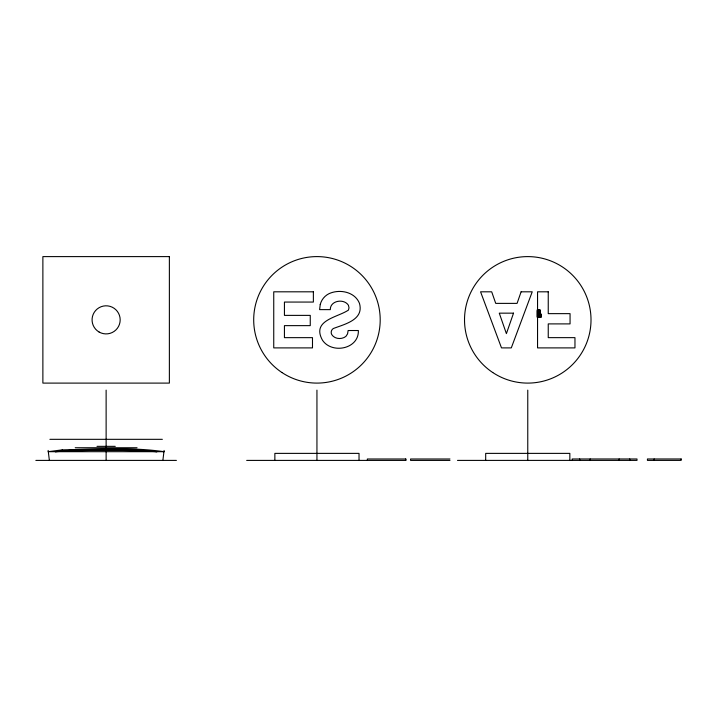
<?xml version="1.0" encoding="UTF-8"?>
<svg xmlns="http://www.w3.org/2000/svg" width="717" height="717" viewBox="0 0 717 717"><rect width="100%" height="100%" fill="white"/><g stroke="black" fill="none" stroke-linecap="round" stroke-linejoin="round"><path stroke-width="1.08" d="M162.876 460.404L164.103 450.437M537.185 310.963L540.349 310.963M537.185 312.012L540.349 312.012M537.185 313.069L540.349 313.069M537.185 314.127L541.407 314.127L541.407 317.281L537.185 317.281L537.185 309.905L540.349 309.905L540.349 317.281M537.185 315.175L541.407 315.175M537.185 316.233L541.407 316.233M49.903 439.324L162.347 439.324M96.992 446.35L115.258 446.35M75.204 447.749L137.046 447.749M449.971 458.997L410.581 458.997L410.581 460.404L449.971 460.404M35.85 460.404L176.4 460.404M246.675 460.404L405.912 460.404L405.912 458.997L367.346 458.997L367.346 460.404M457.491 460.404L637.001 460.386L637.001 458.979L572.175 458.979L572.175 460.386M49.374 460.404L48.147 450.437M654.155 458.979L654.155 460.386M629.732 458.979L629.732 460.386M619.156 458.979L619.156 460.386M590.163 458.979L590.163 460.386M579.677 458.979L579.677 460.386M569.845 460.404L569.845 453.377L485.687 453.377L485.687 460.404M539.301 309.905L539.301 317.281M538.243 309.905L538.243 317.281M527.766 390.129L527.766 460.404M405.634 458.997L405.634 460.404M359.029 460.404L359.029 453.377L274.862 453.377L274.862 460.404M316.941 390.129L316.941 460.404M106.125 390.129L106.125 460.404M320.23 304.555L319.612 309.619L330.295 309.636C330.116 300.45 344.061 298.299 348.444 305.281L349.018 307.826L348.444 310.085C337.456 317.532 311.312 320.212 322.462 340.19C331.872 354.359 359.083 349.08 358.357 330.519L348.121 330.519L347.557 333.88L345.899 336.398C341.794 339.661 334.687 339.24 331.756 334.615A4.571 4.571 0 0 1 333.324 328.52C344.599 324.183 364.119 319.872 359.486 303.416C354.942 291.72 339.428 288.781 328.915 293.728A16.554 16.554 0 0 0 320.23 304.555M513.524 313.159L506.399 333.647L499.274 313.159L513.524 313.159M521.098 291.81L517.082 303.381L495.716 303.381L491.701 291.81L480.569 291.81L501.497 347.897L511.293 347.897L532.229 291.81L521.098 291.81M62.2 449.864L48.147 451.692L164.103 451.692C130.395 446.888 96.105 449.147 62.2 449.864M75.204 449.864L55.173 451.692A939.503 939.503 0 0 1 157.068 451.692L137.046 449.864L75.204 449.864M169.373 256.605L42.877 256.605L42.877 383.102L169.373 383.102L169.373 256.605M313.374 291.81L273.742 291.81L273.742 347.897L312.487 347.897L312.487 337.653L284.434 337.653L284.434 325.635L310.255 325.635L310.255 315.381L284.434 315.381L284.434 302.063L313.374 302.063L313.374 291.81M548.245 291.81L537.553 291.81L537.553 347.897L574.962 347.897L574.962 337.644L548.245 337.644L548.245 323.896L570.06 323.896L570.06 313.643L548.245 313.643L548.245 291.81M681.15 458.979L647.433 458.979L647.433 460.386L681.15 460.386L681.15 458.979M99.098 332.025A14.053 14.053 0 0 0 120.178 319.854A14.053 14.053 0 0 0 99.098 307.683A14.053 14.053 0 0 0 99.098 332.025M281.942 372.526A63.248 63.248 0 0 0 380.073 323.824A63.248 63.248 0 0 0 288.826 263.193A63.248 63.248 0 0 0 281.942 372.526M492.767 372.535A63.248 63.248 0 0 0 590.889 323.824A63.248 63.248 0 0 0 499.641 263.202A63.248 63.248 0 0 0 492.767 372.535"/></g></svg>
